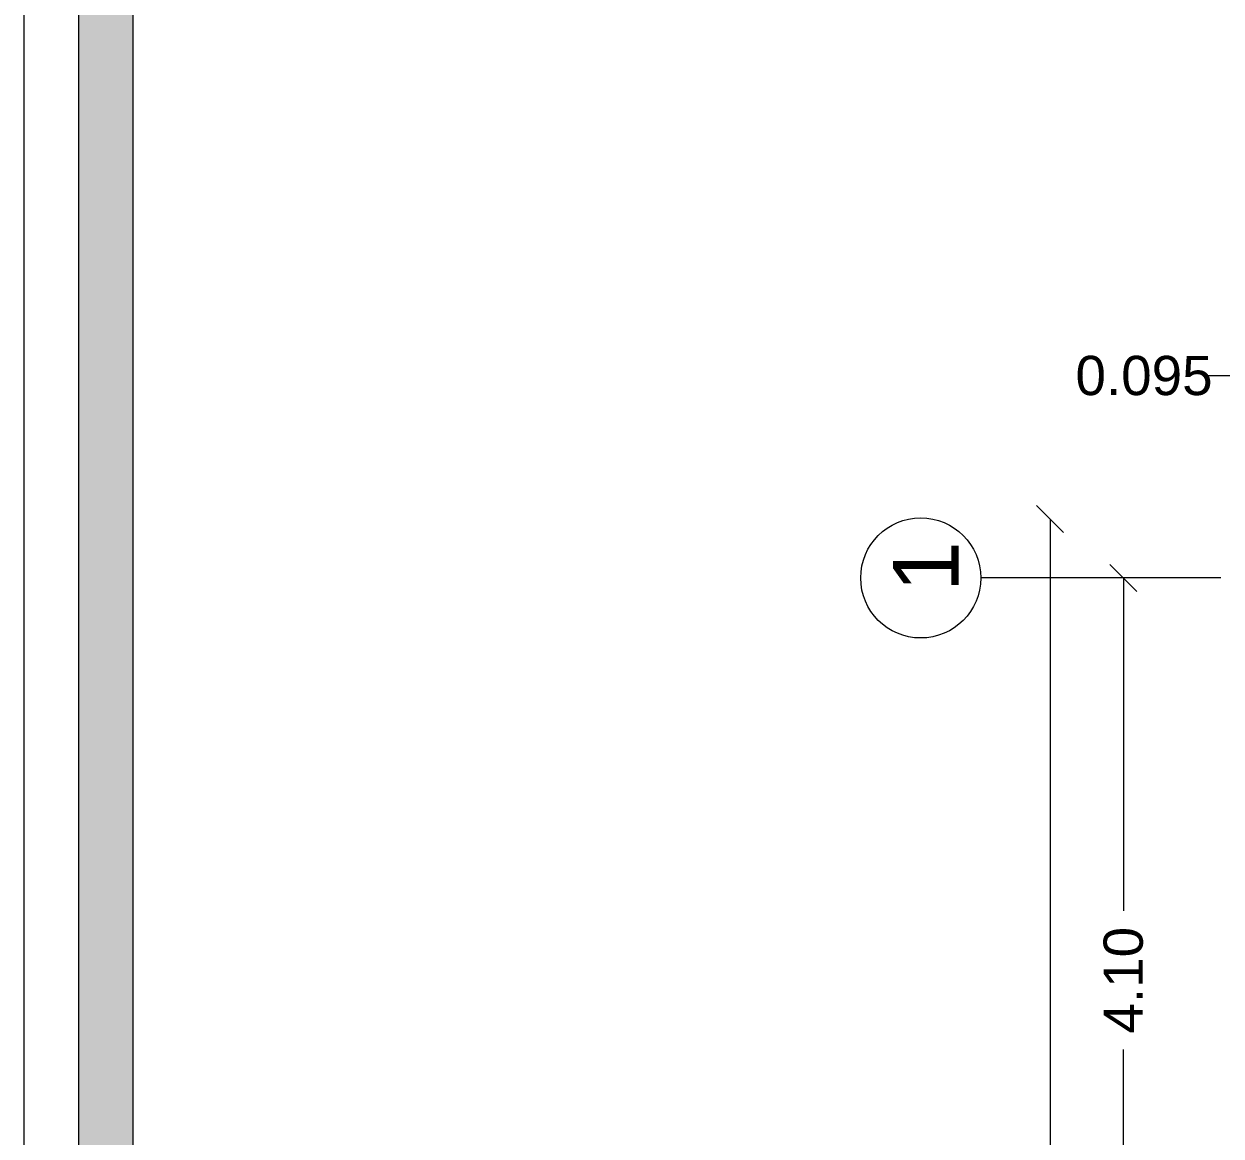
# Model space of a CAD drawing. Header units: metres. Extents: x -355 to 973, y -73 to 238.
# Drawn here: x 485.54 to 491.65, y 221.19 to 226.86 of the extents above; entities that cross this region are included whole.
import ezdxf

# ---------------------------------------------------------------- set-up
doc = ezdxf.new("R2010")
doc.units = ezdxf.units.M
doc.header["$LTSCALE"] = 3
doc.header["$MEASUREMENT"] = 0
doc.layers.add('05', color=21, linetype='Continuous', lineweight=5)
doc.layers.add('khatchin', color=7, linetype='Continuous')
doc.styles.get("Standard").update_dxf_attribs({"font": 'arial.ttf'})
doc.dimstyles.new('ahmad', dxfattribs={"dimtxt": 0.2, "dimasz": 0.1375, "dimexe": 0, "dimexo": 0.0625, "dimgap": 0.09, "dimtad": 0, "dimzin": 0, "dimdsep": 46, "dimtxsty": 'Standard', "dimblk": 'OBLIQUE', "dimcen": 0.09, "dimclrd": 245, "dimclrt": 61, "dimadec": 0, "dimazin": 0, "dimtfac": 1, "dimtofl": 0, "dimtmove": 0, "dimatfit": 3, "dimldrblk": 'OBLIQUE', "dimfxl": 0, "dimfxlon": 1, "dimtolj": 1, "dimtzin": 0, "dimlwd": 13, "dimarcsym": 0})

# ---------------------------------------------------------------- blocks, each defined once
blk = doc.blocks.new('_Oblique')
at = {"color": 0, "linetype": 'ByBlock', "lineweight": -2}
blk.add_line((-0.5, -0.5), (0.5, 0.5), dxfattribs=at)
blk = doc.blocks.new('*D56')
at = {"layer": 'Defpoints', "color": 0, "transparency": 16777216}
for p in [(83.34, 50.086), (83.1495, 45.986), (83.34, 45.986)]:
    blk.add_point(p, dxfattribs=at)
at = {"layer": 'khatchin', "color": 245, "lineweight": 13, "transparency": 16777216}
for p, q in [((83.1495, 50.086), (83.1495, 48.3894)), ((83.1495, 45.986), (83.1495, 47.6825))]:
    blk.add_line(p, q, dxfattribs=at)
at = {"layer": 'khatchin', "color": 245, "lineweight": 13, "transparency": 16777216, "xscale": 0.1375, "yscale": 0.1375, "zscale": 0.1375}
for p, rotation in [((83.1495, 50.086), 90), ((83.1495, 45.986), 270)]:
    blk.add_blockref('_Oblique', p, dxfattribs=dict(at, rotation=rotation))
at = {"layer": 'khatchin', "color": 61, "transparency": 16777216, "insert": (83.1495, 48.036), "char_height": 0.2, "attachment_point": 5, "rotation": 90}
blk.add_mtext('\\A1;4.10', dxfattribs=at)
blk = doc.blocks.new('*D52')
at = {"layer": 'Defpoints', "color": 0, "transparency": 16777216}
for p in [(82.7753, 50.386), (83.8528, 50.386), (83.8528, 36.386)]:
    blk.add_point(p, dxfattribs=at)
at = {"layer": 'khatchin', "color": 245, "lineweight": 13, "transparency": 16777216}
for p, q in [((82.7753, 50.386), (82.7753, 43.8037)), ((82.7753, 36.386), (82.7753, 42.9683))]:
    blk.add_line(p, q, dxfattribs=at)
at = {"layer": 'khatchin', "color": 245, "lineweight": 13, "transparency": 16777216, "xscale": 0.1375, "yscale": 0.1375, "zscale": 0.1375}
for p, rotation in [((82.7753, 50.386), 90), ((82.7753, 36.386), 270)]:
    blk.add_blockref('_Oblique', p, dxfattribs=dict(at, rotation=rotation))
at = {"layer": 'khatchin', "color": 61, "transparency": 16777216, "insert": (82.7753, 43.386), "char_height": 0.2, "attachment_point": 5, "rotation": 90}
blk.add_mtext('\\A1;14.00', dxfattribs=at)
blk = doc.blocks.new('d32')
at = {"layer": '05', "lineweight": 9}
blk.add_line((83.6463, 50.086), (82.4221, 50.086), dxfattribs=at)
blk.add_circle((82.1161, 50.086), 0.306, dxfattribs=at)
at = {"layer": 'khatchin', "color": 245, "lineweight": 13}
blk.add_line((83.8528, 51.1162), (83.5778, 51.1162), dxfattribs=at)
at = {"layer": '05', "lineweight": 9, "insert": (82.3088, 50.0138), "char_height": 0.3338, "width": 2.976737, "attachment_point": 7, "rotation": 90}
blk.add_mtext('1', dxfattribs=at)
at = {"layer": 'khatchin', "color": 61, "insert": (83.2545, 51.1162), "char_height": 0.2, "attachment_point": 5}
blk.add_mtext('\\A1;0.095', dxfattribs=at)
at = {"layer": 'khatchin'}
for base, p1, p2, picture, middle in [((82.7753, 50.386), (83.8528, 36.386), (83.8528, 50.386), '*D52', (82.7753, 43.386)), ((83.1495, 45.986), (83.34, 50.086), (83.34, 45.986), '*D56', (83.1495, 48.036))]:
    dim = blk.add_linear_dim(base=base, p1=p1, p2=p2, angle=90, dimstyle='ahmad', dxfattribs=at)
    dim.commit()
    dim.dimension.update_dxf_attribs({"geometry": picture, "text_midpoint": middle})

msp = doc.modelspace()

# ---------------------------------------------------------------- hatches: boundary and pattern name
at = {"layer": '05'}
h = msp.add_hatch(color=256, dxfattribs=at)
h.paths.add_polyline_path([(540.8639, 235.5556), (540.8639, 197.3379), (485.8208, 197.3379), (485.8208, 235.5556)])
h.paths.add_polyline_path([(540.5864, 197.6153), (486.0982, 197.6153), (486.0982, 235.2782), (540.5864, 235.2782)], flags=16)

# ---------------------------------------------------------------- linework, layer by layer
for points in [[(541.1413, 235.8331), (485.5433, 235.8331), (485.5433, 197.0604), (541.1413, 197.0604)], [(540.8639, 235.5556), (485.8208, 235.5556), (485.8208, 197.3379), (540.8639, 197.3379)], [(540.5864, 235.2782), (486.0982, 235.2782), (486.0982, 197.6153), (540.5864, 197.6153)]]:
    msp.add_lwpolyline(points, close=True, dxfattribs=at)

# ---------------------------------------------------------------- block references
at = {"layer": 'khatchin'}
msp.add_blockref('d32', (407.9992, 173.9489), dxfattribs=at)

doc.saveas('drawing.dxf')
